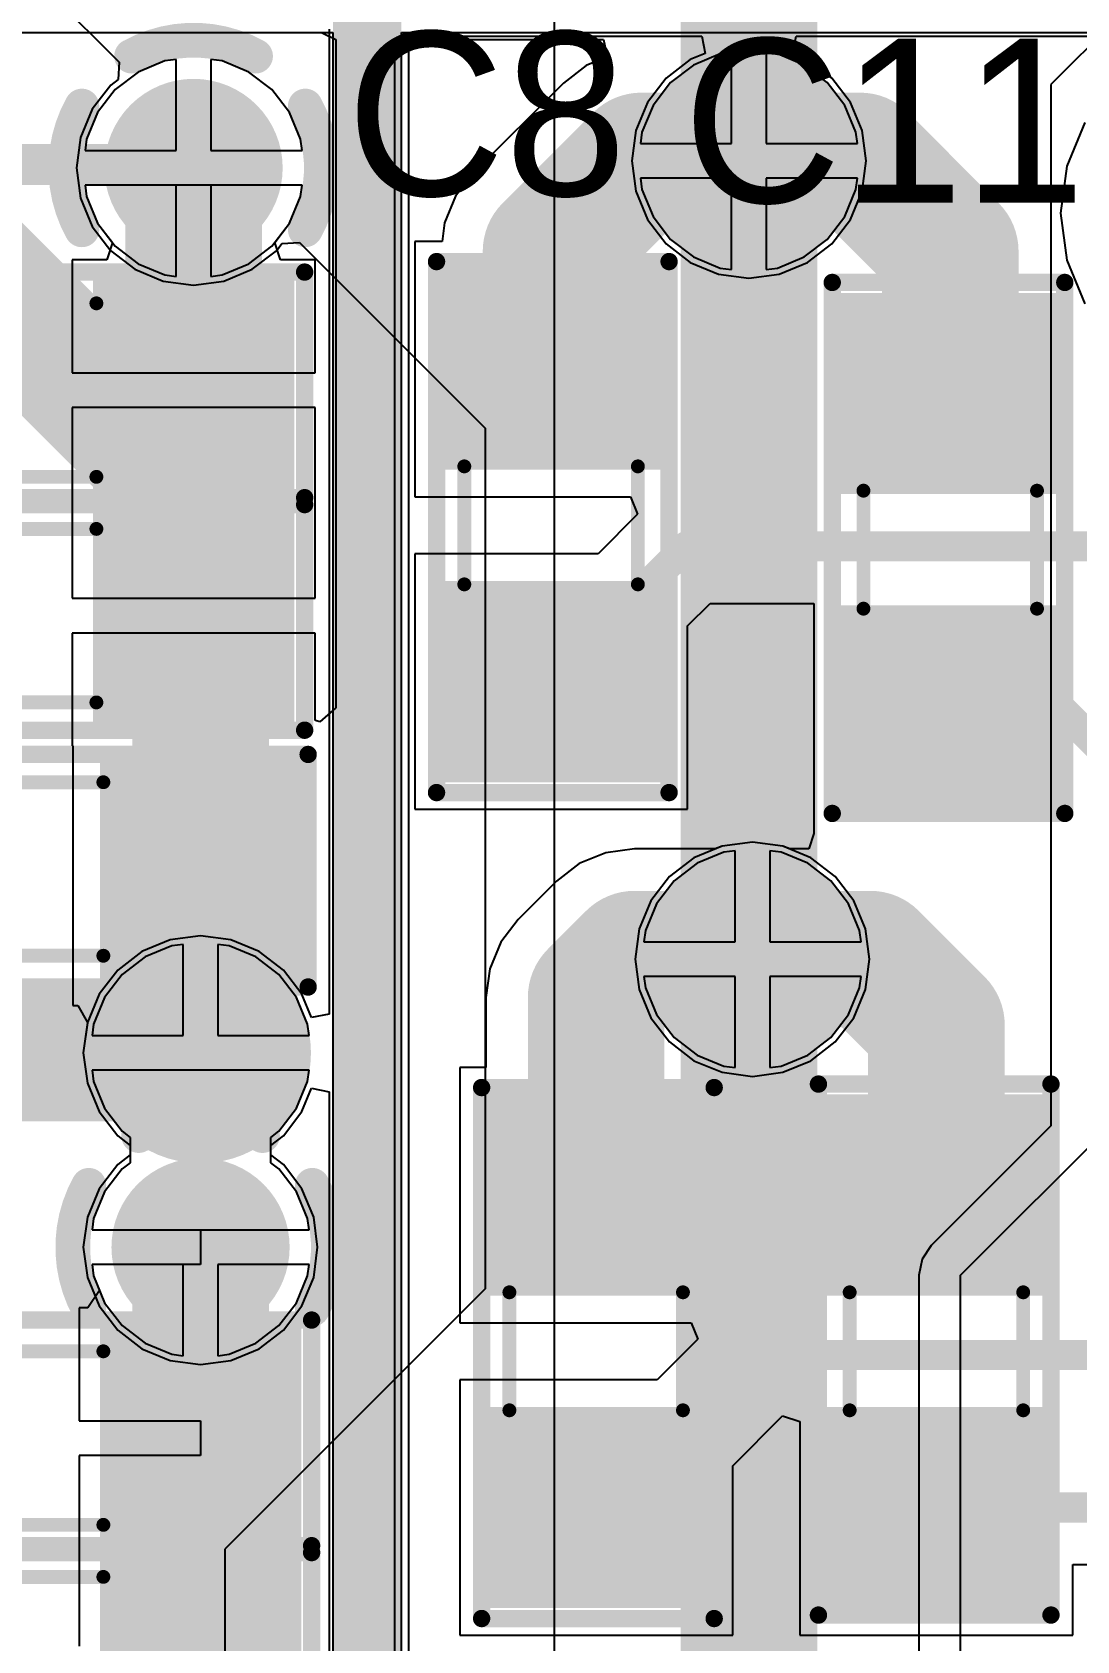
# Model space of a CAD drawing. Header units: millimetres. Extents: x -51 to 108, y 36 to 112.
# Drawn here: x 64.73 to 72.38, y 61.36 to 73.13 of the extents above; entities that cross this region are included whole.
import ezdxf

# ---------------------------------------------------------------- set-up
doc = ezdxf.new("R2010")
doc.units = ezdxf.units.MM
for name, color, linetype in [('BottomLayer', 5, 'Continuous'), ('BottomSolder', 6, 'Continuous'), ('InternalPlane1', 76, 'Continuous'), ('MidLayer1', 16, 'Continuous'), ('TopLayer', 1, 'Continuous'), ('TopOverlay', 2, 'Continuous'), ('TopSolder', 216, 'Continuous'), ('ViaHoleLayer', 16, 'Continuous')]:
    doc.layers.add(name, color=color, linetype=linetype)

# ---------------------------------------------------------------- blocks, each defined once
blk = doc.blocks.new('SM_0805_8')
at = {"layer": 'TopLayer'}
for points in [[(-1.778, -0.6985), (-0.508, -0.6985), (-1.778, 0.6985), (-0.508, 0.6985)], [(0.508, -0.6985), (1.778, -0.6985), (0.508, 0.6985), (1.778, 0.6985)]]:
    blk.add_solid(points, dxfattribs=at)
at = {"layer": 'TopOverlay'}
for points, const_width in [([(-1.9558, 0.8382), (1.9304, 0.8382)], 0.127), ([(-1.9558, 0.8382), (-1.9558, -0.8636)], 0.127), ([(1.9304, 0.8382), (1.9304, -0.8636)], 0.127), ([(-0.4318, 0.635), (0.4318, 0.635)], 0.1016), ([(-0.4318, -0.635), (0.4318, -0.635)], 0.1016), ([(-1.9558, -0.8636), (1.9304, -0.8636)], 0.127)]:
    blk.add_lwpolyline(points, dxfattribs=dict(at, const_width=const_width))
for points, const_width in [([(-1.98755, 0.8382, 1), (-1.92405, 0.8382, 1)], 0.0635), ([(-1.98755, 0.8382, 1), (-1.92405, 0.8382, 1)], 0.0635), ([(1.89865, 0.8382, 1), (1.96215, 0.8382, 1)], 0.0635), ([(1.89865, 0.8382, 1), (1.96215, 0.8382, 1)], 0.0635), ([(-0.4572, 0.635, 1), (-0.4064, 0.635, 1)], 0.0508), ([(0.4064, 0.635, 1), (0.4572, 0.635, 1)], 0.0508), ([(-0.4572, -0.635, 1), (-0.4064, -0.635, 1)], 0.0508), ([(0.4064, -0.635, 1), (0.4572, -0.635, 1)], 0.0508), ([(-1.98755, -0.8636, 1), (-1.92405, -0.8636, 1)], 0.0635), ([(-1.98755, -0.8636, 1), (-1.92405, -0.8636, 1)], 0.0635), ([(1.89865, -0.8636, 1), (1.96215, -0.8636, 1)], 0.0635), ([(1.89865, -0.8636, 1), (1.96215, -0.8636, 1)], 0.0635)]:
    blk.add_lwpolyline(points, format="xyb", close=True, dxfattribs=dict(at, const_width=const_width))
at = {"layer": 'TopSolder'}
for points in [[(-1.8796, -0.8001), (-0.4064, -0.8001), (-1.8796, 0.8001), (-0.4064, 0.8001)], [(0.4064, -0.8001), (1.8796, -0.8001), (0.4064, 0.8001), (1.8796, 0.8001)]]:
    blk.add_solid(points, dxfattribs=at)
blk = doc.blocks.new('SM_0805_9')
at = {"layer": 'TopLayer'}
for points in [[(-1.778, -0.6985), (-0.508, -0.6985), (-1.778, 0.6985), (-0.508, 0.6985)], [(0.508, -0.6985), (1.778, -0.6985), (0.508, 0.6985), (1.778, 0.6985)]]:
    blk.add_solid(points, dxfattribs=at)
at = {"layer": 'TopOverlay'}
for points, const_width in [([(1.9304, 0.8382), (-1.9558, 0.8382)], 0.127), ([(-1.9558, -0.8636), (-1.9558, 0.8382)], 0.127), ([(1.9304, -0.8636), (1.9304, 0.8382)], 0.127), ([(0.4318, 0.635), (-0.4318, 0.635)], 0.1016), ([(0.4318, -0.635), (-0.4318, -0.635)], 0.1016), ([(1.9304, -0.8636), (-1.9558, -0.8636)], 0.127)]:
    blk.add_lwpolyline(points, dxfattribs=dict(at, const_width=const_width))
for points, const_width in [([(-1.98755, 0.8382, 1), (-1.92405, 0.8382, 1)], 0.0635), ([(-1.98755, 0.8382, 1), (-1.92405, 0.8382, 1)], 0.0635), ([(1.89865, 0.8382, 1), (1.96215, 0.8382, 1)], 0.0635), ([(1.89865, 0.8382, 1), (1.96215, 0.8382, 1)], 0.0635), ([(-0.4572, 0.635, 1), (-0.4064, 0.635, 1)], 0.0508), ([(0.4064, 0.635, 1), (0.4572, 0.635, 1)], 0.0508), ([(-0.4572, -0.635, 1), (-0.4064, -0.635, 1)], 0.0508), ([(0.4064, -0.635, 1), (0.4572, -0.635, 1)], 0.0508), ([(-1.98755, -0.8636, 1), (-1.92405, -0.8636, 1)], 0.0635), ([(-1.98755, -0.8636, 1), (-1.92405, -0.8636, 1)], 0.0635), ([(1.89865, -0.8636, 1), (1.96215, -0.8636, 1)], 0.0635), ([(1.89865, -0.8636, 1), (1.96215, -0.8636, 1)], 0.0635)]:
    blk.add_lwpolyline(points, format="xyb", close=True, dxfattribs=dict(at, const_width=const_width))
at = {"layer": 'TopSolder'}
for points in [[(-1.8796, -0.8001), (-0.4064, -0.8001), (-1.8796, 0.8001), (-0.4064, 0.8001)], [(0.4064, -0.8001), (1.8796, -0.8001), (0.4064, 0.8001), (1.8796, 0.8001)]]:
    blk.add_solid(points, dxfattribs=at)
blk = doc.blocks.new('SM_0805_10')
at = {"layer": 'TopLayer'}
for points in [[(-1.778, -0.6985), (-0.508, -0.6985), (-1.778, 0.6985), (-0.508, 0.6985)], [(0.508, -0.6985), (1.778, -0.6985), (0.508, 0.6985), (1.778, 0.6985)]]:
    blk.add_solid(points, dxfattribs=at)
at = {"layer": 'TopOverlay'}
for points, const_width in [([(-1.9558, 0.8382), (1.9304, 0.8382)], 0.127), ([(-1.9558, 0.8382), (-1.9558, -0.8636)], 0.127), ([(1.9304, 0.8382), (1.9304, -0.8636)], 0.127), ([(-0.4318, 0.635), (0.4318, 0.635)], 0.1016), ([(-0.4318, -0.635), (0.4318, -0.635)], 0.1016), ([(-1.9558, -0.8636), (1.9304, -0.8636)], 0.127)]:
    blk.add_lwpolyline(points, dxfattribs=dict(at, const_width=const_width))
for points, const_width in [([(-1.98755, 0.8382, 1), (-1.92405, 0.8382, 1)], 0.0635), ([(-1.98755, 0.8382, 1), (-1.92405, 0.8382, 1)], 0.0635), ([(1.89865, 0.8382, 1), (1.96215, 0.8382, 1)], 0.0635), ([(1.89865, 0.8382, 1), (1.96215, 0.8382, 1)], 0.0635), ([(-0.4572, 0.635, 1), (-0.4064, 0.635, 1)], 0.0508), ([(0.4064, 0.635, 1), (0.4572, 0.635, 1)], 0.0508), ([(-0.4572, -0.635, 1), (-0.4064, -0.635, 1)], 0.0508), ([(0.4064, -0.635, 1), (0.4572, -0.635, 1)], 0.0508), ([(-1.98755, -0.8636, 1), (-1.92405, -0.8636, 1)], 0.0635), ([(-1.98755, -0.8636, 1), (-1.92405, -0.8636, 1)], 0.0635), ([(1.89865, -0.8636, 1), (1.96215, -0.8636, 1)], 0.0635), ([(1.89865, -0.8636, 1), (1.96215, -0.8636, 1)], 0.0635)]:
    blk.add_lwpolyline(points, format="xyb", close=True, dxfattribs=dict(at, const_width=const_width))
at = {"layer": 'TopSolder'}
for points in [[(-1.8796, -0.8001), (-0.4064, -0.8001), (-1.8796, 0.8001), (-0.4064, 0.8001)], [(0.4064, -0.8001), (1.8796, -0.8001), (0.4064, 0.8001), (1.8796, 0.8001)]]:
    blk.add_solid(points, dxfattribs=at)
blk = doc.blocks.new('SM_0805_11')
at = {"layer": 'TopLayer'}
for points in [[(-1.778, -0.6985), (-0.508, -0.6985), (-1.778, 0.6985), (-0.508, 0.6985)], [(0.508, -0.6985), (1.778, -0.6985), (0.508, 0.6985), (1.778, 0.6985)]]:
    blk.add_solid(points, dxfattribs=at)
at = {"layer": 'TopOverlay'}
for points, const_width in [([(1.9304, 0.8382), (-1.9558, 0.8382)], 0.127), ([(-1.9558, -0.8636), (-1.9558, 0.8382)], 0.127), ([(1.9304, -0.8636), (1.9304, 0.8382)], 0.127), ([(0.4318, 0.635), (-0.4318, 0.635)], 0.1016), ([(0.4318, -0.635), (-0.4318, -0.635)], 0.1016), ([(1.9304, -0.8636), (-1.9558, -0.8636)], 0.127)]:
    blk.add_lwpolyline(points, dxfattribs=dict(at, const_width=const_width))
for points, const_width in [([(-1.98755, 0.8382, 1), (-1.92405, 0.8382, 1)], 0.0635), ([(-1.98755, 0.8382, 1), (-1.92405, 0.8382, 1)], 0.0635), ([(1.89865, 0.8382, 1), (1.96215, 0.8382, 1)], 0.0635), ([(1.89865, 0.8382, 1), (1.96215, 0.8382, 1)], 0.0635), ([(-0.4572, 0.635, 1), (-0.4064, 0.635, 1)], 0.0508), ([(0.4064, 0.635, 1), (0.4572, 0.635, 1)], 0.0508), ([(-0.4572, -0.635, 1), (-0.4064, -0.635, 1)], 0.0508), ([(0.4064, -0.635, 1), (0.4572, -0.635, 1)], 0.0508), ([(-1.98755, -0.8636, 1), (-1.92405, -0.8636, 1)], 0.0635), ([(-1.98755, -0.8636, 1), (-1.92405, -0.8636, 1)], 0.0635), ([(1.89865, -0.8636, 1), (1.96215, -0.8636, 1)], 0.0635), ([(1.89865, -0.8636, 1), (1.96215, -0.8636, 1)], 0.0635)]:
    blk.add_lwpolyline(points, format="xyb", close=True, dxfattribs=dict(at, const_width=const_width))
at = {"layer": 'TopSolder'}
for points in [[(-1.8796, -0.8001), (-0.4064, -0.8001), (-1.8796, 0.8001), (-0.4064, 0.8001)], [(0.4064, -0.8001), (1.8796, -0.8001), (0.4064, 0.8001), (1.8796, 0.8001)]]:
    blk.add_solid(points, dxfattribs=at)
blk = doc.blocks.new('SM_0805_27')
at = {"layer": 'TopLayer'}
for points in [[(-1.778, -0.6985), (-0.508, -0.6985), (-1.778, 0.6985), (-0.508, 0.6985)], [(0.508, -0.6985), (1.778, -0.6985), (0.508, 0.6985), (1.778, 0.6985)]]:
    blk.add_solid(points, dxfattribs=at)
at = {"layer": 'TopOverlay'}
for points, const_width in [([(1.9304, 0.8382), (-1.9558, 0.8382)], 0.127), ([(-1.9558, 0.8382), (-1.9558, -0.8636)], 0.127), ([(1.9304, 0.8382), (1.9304, -0.8636)], 0.127), ([(0.4318, 0.635), (-0.4318, 0.635)], 0.1016), ([(0.4318, -0.635), (-0.4318, -0.635)], 0.1016), ([(1.9304, -0.8636), (-1.9558, -0.8636)], 0.127)]:
    blk.add_lwpolyline(points, dxfattribs=dict(at, const_width=const_width))
for points, const_width in [([(-1.98755, 0.8382, 1), (-1.92405, 0.8382, 1)], 0.0635), ([(-1.98755, 0.8382, 1), (-1.92405, 0.8382, 1)], 0.0635), ([(1.89865, 0.8382, 1), (1.96215, 0.8382, 1)], 0.0635), ([(1.89865, 0.8382, 1), (1.96215, 0.8382, 1)], 0.0635), ([(-0.4572, 0.635, 1), (-0.4064, 0.635, 1)], 0.0508), ([(0.4064, 0.635, 1), (0.4572, 0.635, 1)], 0.0508), ([(-0.4572, -0.635, 1), (-0.4064, -0.635, 1)], 0.0508), ([(0.4064, -0.635, 1), (0.4572, -0.635, 1)], 0.0508), ([(-1.98755, -0.8636, 1), (-1.92405, -0.8636, 1)], 0.0635), ([(-1.98755, -0.8636, 1), (-1.92405, -0.8636, 1)], 0.0635), ([(1.89865, -0.8636, 1), (1.96215, -0.8636, 1)], 0.0635), ([(1.89865, -0.8636, 1), (1.96215, -0.8636, 1)], 0.0635)]:
    blk.add_lwpolyline(points, format="xyb", close=True, dxfattribs=dict(at, const_width=const_width))
at = {"layer": 'TopSolder'}
for points in [[(-1.8796, -0.8001), (-0.4064, -0.8001), (-1.8796, 0.8001), (-0.4064, 0.8001)], [(0.4064, -0.8001), (1.8796, -0.8001), (0.4064, 0.8001), (1.8796, 0.8001)]]:
    blk.add_solid(points, dxfattribs=at)
blk = doc.blocks.new('SM_0805_28')
at = {"layer": 'TopLayer'}
for points in [[(-1.778, -0.6985), (-0.508, -0.6985), (-1.778, 0.6985), (-0.508, 0.6985)], [(0.508, -0.6985), (1.778, -0.6985), (0.508, 0.6985), (1.778, 0.6985)]]:
    blk.add_solid(points, dxfattribs=at)
at = {"layer": 'TopOverlay'}
for points, const_width in [([(1.9304, 0.8382), (-1.9558, 0.8382)], 0.127), ([(-1.9558, 0.8382), (-1.9558, -0.8636)], 0.127), ([(1.9304, 0.8382), (1.9304, -0.8636)], 0.127), ([(0.4318, 0.635), (-0.4318, 0.635)], 0.1016), ([(0.4318, -0.635), (-0.4318, -0.635)], 0.1016), ([(1.9304, -0.8636), (-1.9558, -0.8636)], 0.127)]:
    blk.add_lwpolyline(points, dxfattribs=dict(at, const_width=const_width))
for points, const_width in [([(-1.98755, 0.8382, 1), (-1.92405, 0.8382, 1)], 0.0635), ([(-1.98755, 0.8382, 1), (-1.92405, 0.8382, 1)], 0.0635), ([(1.89865, 0.8382, 1), (1.96215, 0.8382, 1)], 0.0635), ([(1.89865, 0.8382, 1), (1.96215, 0.8382, 1)], 0.0635), ([(-0.4572, 0.635, 1), (-0.4064, 0.635, 1)], 0.0508), ([(0.4064, 0.635, 1), (0.4572, 0.635, 1)], 0.0508), ([(-0.4572, -0.635, 1), (-0.4064, -0.635, 1)], 0.0508), ([(0.4064, -0.635, 1), (0.4572, -0.635, 1)], 0.0508), ([(-1.98755, -0.8636, 1), (-1.92405, -0.8636, 1)], 0.0635), ([(-1.98755, -0.8636, 1), (-1.92405, -0.8636, 1)], 0.0635), ([(1.89865, -0.8636, 1), (1.96215, -0.8636, 1)], 0.0635), ([(1.89865, -0.8636, 1), (1.96215, -0.8636, 1)], 0.0635)]:
    blk.add_lwpolyline(points, format="xyb", close=True, dxfattribs=dict(at, const_width=const_width))
at = {"layer": 'TopSolder'}
for points in [[(-1.8796, -0.8001), (-0.4064, -0.8001), (-1.8796, 0.8001), (-0.4064, 0.8001)], [(0.4064, -0.8001), (1.8796, -0.8001), (0.4064, 0.8001), (1.8796, 0.8001)]]:
    blk.add_solid(points, dxfattribs=at)
blk = doc.blocks.new('SM_0805_31')
at = {"layer": 'TopLayer'}
for points in [[(-1.778, -0.6985), (-0.508, -0.6985), (-1.778, 0.6985), (-0.508, 0.6985)], [(0.508, -0.6985), (1.778, -0.6985), (0.508, 0.6985), (1.778, 0.6985)]]:
    blk.add_solid(points, dxfattribs=at)
at = {"layer": 'TopOverlay'}
for points, const_width in [([(1.9304, 0.8382), (-1.9558, 0.8382)], 0.127), ([(-1.9558, 0.8382), (-1.9558, -0.8636)], 0.127), ([(1.9304, 0.8382), (1.9304, -0.8636)], 0.127), ([(0.4318, 0.635), (-0.4318, 0.635)], 0.1016), ([(0.4318, -0.635), (-0.4318, -0.635)], 0.1016), ([(1.9304, -0.8636), (-1.9558, -0.8636)], 0.127)]:
    blk.add_lwpolyline(points, dxfattribs=dict(at, const_width=const_width))
for points, const_width in [([(-1.98755, 0.8382, 1), (-1.92405, 0.8382, 1)], 0.0635), ([(-1.98755, 0.8382, 1), (-1.92405, 0.8382, 1)], 0.0635), ([(1.89865, 0.8382, 1), (1.96215, 0.8382, 1)], 0.0635), ([(1.89865, 0.8382, 1), (1.96215, 0.8382, 1)], 0.0635), ([(-0.4572, 0.635, 1), (-0.4064, 0.635, 1)], 0.0508), ([(0.4064, 0.635, 1), (0.4572, 0.635, 1)], 0.0508), ([(-0.4572, -0.635, 1), (-0.4064, -0.635, 1)], 0.0508), ([(0.4064, -0.635, 1), (0.4572, -0.635, 1)], 0.0508), ([(-1.98755, -0.8636, 1), (-1.92405, -0.8636, 1)], 0.0635), ([(-1.98755, -0.8636, 1), (-1.92405, -0.8636, 1)], 0.0635), ([(1.89865, -0.8636, 1), (1.96215, -0.8636, 1)], 0.0635), ([(1.89865, -0.8636, 1), (1.96215, -0.8636, 1)], 0.0635)]:
    blk.add_lwpolyline(points, format="xyb", close=True, dxfattribs=dict(at, const_width=const_width))
at = {"layer": 'TopSolder'}
for points in [[(-1.8796, -0.8001), (-0.4064, -0.8001), (-1.8796, 0.8001), (-0.4064, 0.8001)], [(0.4064, -0.8001), (1.8796, -0.8001), (0.4064, 0.8001), (1.8796, 0.8001)]]:
    blk.add_solid(points, dxfattribs=at)
blk = doc.blocks.new('SM_0805_82')
at = {"layer": 'TopLayer'}
for points in [[(-1.778, -0.6985), (-0.508, -0.6985), (-1.778, 0.6985), (-0.508, 0.6985)], [(0.508, -0.6985), (1.778, -0.6985), (0.508, 0.6985), (1.778, 0.6985)]]:
    blk.add_solid(points, dxfattribs=at)
at = {"layer": 'TopOverlay'}
for points, const_width in [([(-1.9558, 0.8382), (1.9304, 0.8382)], 0.127), ([(-1.9558, -0.8636), (-1.9558, 0.8382)], 0.127), ([(1.9304, -0.8636), (1.9304, 0.8382)], 0.127), ([(-0.4318, 0.635), (0.4318, 0.635)], 0.1016), ([(-0.4318, -0.635), (0.4318, -0.635)], 0.1016), ([(-1.9558, -0.8636), (1.9304, -0.8636)], 0.127)]:
    blk.add_lwpolyline(points, dxfattribs=dict(at, const_width=const_width))
for points, const_width in [([(-1.98755, 0.8382, 1), (-1.92405, 0.8382, 1)], 0.0635), ([(-1.98755, 0.8382, 1), (-1.92405, 0.8382, 1)], 0.0635), ([(1.89865, 0.8382, 1), (1.96215, 0.8382, 1)], 0.0635), ([(1.89865, 0.8382, 1), (1.96215, 0.8382, 1)], 0.0635), ([(-0.4572, 0.635, 1), (-0.4064, 0.635, 1)], 0.0508), ([(0.4064, 0.635, 1), (0.4572, 0.635, 1)], 0.0508), ([(-0.4572, -0.635, 1), (-0.4064, -0.635, 1)], 0.0508), ([(0.4064, -0.635, 1), (0.4572, -0.635, 1)], 0.0508), ([(-1.98755, -0.8636, 1), (-1.92405, -0.8636, 1)], 0.0635), ([(-1.98755, -0.8636, 1), (-1.92405, -0.8636, 1)], 0.0635), ([(1.89865, -0.8636, 1), (1.96215, -0.8636, 1)], 0.0635), ([(1.89865, -0.8636, 1), (1.96215, -0.8636, 1)], 0.0635)]:
    blk.add_lwpolyline(points, format="xyb", close=True, dxfattribs=dict(at, const_width=const_width))
at = {"layer": 'TopSolder'}
for points in [[(-1.8796, -0.8001), (-0.4064, -0.8001), (-1.8796, 0.8001), (-0.4064, 0.8001)], [(0.4064, -0.8001), (1.8796, -0.8001), (0.4064, 0.8001), (1.8796, 0.8001)]]:
    blk.add_solid(points, dxfattribs=at)
blk = doc.blocks.new('SM_0805_84')
at = {"layer": 'TopLayer'}
for points in [[(-1.778, -0.6985), (-0.508, -0.6985), (-1.778, 0.6985), (-0.508, 0.6985)], [(0.508, -0.6985), (1.778, -0.6985), (0.508, 0.6985), (1.778, 0.6985)]]:
    blk.add_solid(points, dxfattribs=at)
at = {"layer": 'TopOverlay'}
for points, const_width in [([(1.9304, 0.8382), (-1.9558, 0.8382)], 0.127), ([(-1.9558, 0.8382), (-1.9558, -0.8636)], 0.127), ([(1.9304, 0.8382), (1.9304, -0.8636)], 0.127), ([(0.4318, 0.635), (-0.4318, 0.635)], 0.1016), ([(0.4318, -0.635), (-0.4318, -0.635)], 0.1016), ([(1.9304, -0.8636), (-1.9558, -0.8636)], 0.127)]:
    blk.add_lwpolyline(points, dxfattribs=dict(at, const_width=const_width))
for points, const_width in [([(-1.98755, 0.8382, 1), (-1.92405, 0.8382, 1)], 0.0635), ([(-1.98755, 0.8382, 1), (-1.92405, 0.8382, 1)], 0.0635), ([(1.89865, 0.8382, 1), (1.96215, 0.8382, 1)], 0.0635), ([(1.89865, 0.8382, 1), (1.96215, 0.8382, 1)], 0.0635), ([(-0.4572, 0.635, 1), (-0.4064, 0.635, 1)], 0.0508), ([(0.4064, 0.635, 1), (0.4572, 0.635, 1)], 0.0508), ([(-0.4572, -0.635, 1), (-0.4064, -0.635, 1)], 0.0508), ([(0.4064, -0.635, 1), (0.4572, -0.635, 1)], 0.0508), ([(-1.98755, -0.8636, 1), (-1.92405, -0.8636, 1)], 0.0635), ([(-1.98755, -0.8636, 1), (-1.92405, -0.8636, 1)], 0.0635), ([(1.89865, -0.8636, 1), (1.96215, -0.8636, 1)], 0.0635), ([(1.89865, -0.8636, 1), (1.96215, -0.8636, 1)], 0.0635)]:
    blk.add_lwpolyline(points, format="xyb", close=True, dxfattribs=dict(at, const_width=const_width))
at = {"layer": 'TopSolder'}
for points in [[(-1.8796, -0.8001), (-0.4064, -0.8001), (-1.8796, 0.8001), (-0.4064, 0.8001)], [(0.4064, -0.8001), (1.8796, -0.8001), (0.4064, 0.8001), (1.8796, 0.8001)]]:
    blk.add_solid(points, dxfattribs=at)

msp = doc.modelspace()

# ---------------------------------------------------------------- linework, layer by layer
at = {"layer": 'BottomLayer'}
for p, q in [((66.904, 73.152), (66.904, 65.943)), ((67.488, 38.1), (67.488, 73.101)), ((67.488, 73.101), (69.632, 73.101)), ((69.632, 73.101), (69.657, 72.974)), ((70.297, 72.974), (70.322, 73.101)), ((70.322, 73.101), (72.94, 73.101)), ((65.703, 72.919), (65.508, 72.838)), ((65.786, 72.93), (65.703, 72.919)), ((65.786, 72.263), (65.786, 72.93)), ((66.123, 72.919), (66.04, 72.93)), ((66.04, 72.93), (66.04, 72.263)), ((66.318, 72.838), (66.123, 72.919)), ((69.548, 72.929), (69.371, 72.793)), ((69.657, 72.974), (69.548, 72.929)), ((70.406, 72.929), (70.297, 72.974)), ((70.583, 72.793), (70.406, 72.929)), ((65.508, 72.838), (65.34, 72.709)), ((66.486, 72.709), (66.318, 72.838)), ((69.371, 72.793), (69.235, 72.615)), ((70.719, 72.615), (70.583, 72.793)), ((65.34, 72.709), (65.211, 72.541)), ((66.615, 72.541), (66.486, 72.709)), ((65.211, 72.541), (65.13, 72.346)), ((66.696, 72.346), (66.615, 72.541)), ((69.235, 72.615), (69.149, 72.409)), ((70.805, 72.409), (70.719, 72.615)), ((69.149, 72.409), (69.12, 72.187)), ((70.834, 72.187), (70.805, 72.409)), ((72.434, 72.469), (72.302, 72.149)), ((65.13, 72.346), (65.119, 72.263)), ((66.707, 72.263), (66.696, 72.346)), ((65.119, 72.263), (65.786, 72.263)), ((66.04, 72.263), (66.707, 72.263)), ((69.12, 72.187), (69.149, 71.965)), ((70.805, 71.965), (70.834, 72.187)), ((72.302, 72.149), (72.256, 71.806)), ((65.786, 72.009), (65.119, 72.009)), ((65.119, 72.009), (65.13, 71.926)), ((65.786, 71.342), (65.786, 72.009)), ((66.707, 72.009), (66.04, 72.009)), ((66.04, 72.009), (66.04, 71.342)), ((66.696, 71.926), (66.707, 72.009)), ((69.149, 71.965), (69.235, 71.758)), ((70.719, 71.758), (70.805, 71.965)), ((65.13, 71.926), (65.211, 71.731)), ((66.615, 71.731), (66.696, 71.926)), ((65.211, 71.731), (65.34, 71.563)), ((66.486, 71.563), (66.615, 71.731)), ((69.235, 71.758), (69.371, 71.581)), ((70.583, 71.581), (70.719, 71.758)), ((72.256, 71.806), (72.302, 71.462)), ((65.34, 71.563), (65.508, 71.434)), ((66.318, 71.434), (66.486, 71.563)), ((69.371, 71.581), (69.548, 71.444)), ((70.406, 71.444), (70.583, 71.581)), ((65.508, 71.434), (65.703, 71.353)), ((65.703, 71.353), (65.786, 71.342)), ((66.04, 71.342), (66.123, 71.353)), ((66.123, 71.353), (66.318, 71.434)), ((69.548, 71.444), (69.755, 71.359)), ((69.755, 71.359), (69.977, 71.329)), ((69.977, 71.329), (70.199, 71.359)), ((70.199, 71.359), (70.406, 71.444)), ((72.302, 71.462), (72.434, 71.142)), ((69.781, 67.173), (69.574, 67.087)), ((70.002, 67.202), (69.781, 67.173)), ((70.224, 67.173), (70.002, 67.202)), ((70.431, 67.087), (70.224, 67.173)), ((69.574, 67.087), (69.396, 66.951)), ((70.609, 66.951), (70.431, 67.087)), ((69.396, 66.951), (69.26, 66.773)), ((70.745, 66.773), (70.609, 66.951)), ((69.26, 66.773), (69.174, 66.567)), ((70.831, 66.567), (70.745, 66.773)), ((69.174, 66.567), (69.145, 66.345)), ((70.86, 66.345), (70.831, 66.567)), ((65.742, 66.487), (65.535, 66.401)), ((65.964, 66.516), (65.742, 66.487)), ((66.186, 66.487), (65.964, 66.516)), ((66.392, 66.401), (66.186, 66.487)), ((65.535, 66.401), (65.358, 66.265)), ((66.57, 66.265), (66.392, 66.401)), ((69.145, 66.345), (69.174, 66.123)), ((70.831, 66.123), (70.86, 66.345)), ((65.358, 66.265), (65.221, 66.088)), ((66.706, 66.088), (66.57, 66.265)), ((65.221, 66.088), (65.136, 65.881)), ((66.777, 65.918), (66.706, 66.088)), ((69.174, 66.123), (69.26, 65.916)), ((70.745, 65.916), (70.831, 66.123)), ((66.904, 65.943), (66.777, 65.918)), ((65.136, 65.881), (65.106, 65.659)), ((69.26, 65.916), (69.396, 65.739)), ((70.609, 65.739), (70.745, 65.916)), ((69.396, 65.739), (69.574, 65.602)), ((70.431, 65.602), (70.609, 65.739)), ((65.106, 65.659), (65.136, 65.437)), ((69.574, 65.602), (69.781, 65.517)), ((70.224, 65.517), (70.431, 65.602)), ((69.781, 65.517), (70.002, 65.487)), ((70.002, 65.487), (70.224, 65.517)), ((65.136, 65.437), (65.221, 65.23)), ((66.706, 65.23), (66.777, 65.4)), ((66.777, 65.4), (66.904, 65.375)), ((66.904, 65.375), (66.904, 59.799)), ((65.221, 65.23), (65.358, 65.053)), ((66.57, 65.053), (66.706, 65.23)), ((65.358, 65.053), (65.449, 64.982)), ((66.478, 64.982), (66.57, 65.053)), ((65.449, 64.982), (65.449, 64.855)), ((66.478, 64.855), (66.478, 64.982)), ((65.39, 64.81), (65.262, 64.642)), ((65.449, 64.855), (65.39, 64.81)), ((66.537, 64.81), (66.478, 64.855)), ((66.666, 64.642), (66.537, 64.81)), ((65.262, 64.642), (65.18, 64.446)), ((66.747, 64.446), (66.666, 64.642)), ((65.18, 64.446), (65.17, 64.364)), ((66.758, 64.364), (66.747, 64.446)), ((65.17, 64.364), (66.758, 64.364)), ((65.837, 64.11), (65.17, 64.11)), ((65.17, 64.11), (65.18, 64.027)), ((65.837, 63.442), (65.837, 64.11)), ((66.758, 64.11), (66.091, 64.11)), ((66.091, 64.11), (66.091, 63.442)), ((66.747, 64.027), (66.758, 64.11)), ((65.18, 64.027), (65.262, 63.831)), ((66.666, 63.831), (66.747, 64.027)), ((65.262, 63.831), (65.39, 63.663)), ((66.537, 63.663), (66.666, 63.831)), ((65.39, 63.663), (65.558, 63.534)), ((66.369, 63.534), (66.537, 63.663)), ((65.558, 63.534), (65.754, 63.453)), ((66.174, 63.453), (66.369, 63.534)), ((65.754, 63.453), (65.837, 63.442)), ((66.091, 63.442), (66.174, 63.453))]:
    msp.add_line(p, q, dxfattribs=at)
at = {"layer": 'BottomLayer', "const_width": 0.55}
for points in [[(65.638, 72.136, 1), (66.188, 72.136, 1)], [(69.702, 72.187, 1), (70.252, 72.187, 1)], [(69.727, 66.345, 1), (70.277, 66.345, 1)], [(65.689, 65.659, 1), (66.239, 65.659, 1)], [(65.689, 64.237, 1), (66.239, 64.237, 1)]]:
    msp.add_lwpolyline(points, format="xyb", close=True, dxfattribs=at)
at = {"layer": 'BottomSolder', "const_width": 0.652}
for points in [[(65.587, 72.136, 1), (66.239, 72.136, 1)], [(69.651, 72.187, 1), (70.303, 72.187, 1)], [(69.677, 66.345, 1), (70.328, 66.345, 1)], [(65.638, 65.659, 1), (66.29, 65.659, 1)], [(65.638, 64.237, 1), (66.29, 64.237, 1)]]:
    msp.add_lwpolyline(points, format="xyb", close=True, dxfattribs=at)
at = {"layer": 'InternalPlane1'}
for p, q in [((53.262, 73.128), (66.931, 73.128)), ((66.931, 73.128), (66.931, 70.256)), ((67.435, 70.256), (67.435, 73.128)), ((67.435, 73.128), (83.568, 73.128)), ((66.931, 70.256), (66.931, 54.585)), ((67.435, 54.585), (67.435, 70.256))]:
    msp.add_line(p, q, dxfattribs=at)
at = {"layer": 'InternalPlane1', "const_width": 0.5}
for points in [[(67.183, 70.256), (67.183, 73.381)], [(67.183, 54.585), (67.183, 70.256)]]:
    msp.add_lwpolyline(points, dxfattribs=at)
at = {"layer": 'InternalPlane1', "const_width": 0.254}
for points in [[(65.46, 72.954, -0.258618), (66.366, 72.954)], [(65.095, 71.683, -0.258618), (65.095, 72.589)], [(66.731, 72.589, -0.258618), (66.731, 71.683)], [(66.366, 71.318, -0.258618), (65.46, 71.318)], [(65.511, 65.054, -0.258618), (66.417, 65.054)], [(65.146, 63.783, -0.258618), (65.146, 64.69)], [(66.782, 64.69, -0.258618), (66.782, 63.783)], [(66.417, 63.419, -0.258618), (65.511, 63.419)]]:
    msp.add_lwpolyline(points, format="xyb", dxfattribs=at)
at = {"layer": 'InternalPlane1'}
for points, const_width in [([(65.396, 72.954, 1), (65.523, 72.954, 1)], 0.127), ([(66.303, 72.954, 1), (66.43, 72.954, 1)], 0.127), ([(69.573, 72.187, 1), (70.381, 72.187, 1)], 0.808), ([(65.032, 72.589, 1), (65.159, 72.589, 1)], 0.127), ([(66.667, 72.589, 1), (66.794, 72.589, 1)], 0.127), ([(65.032, 71.683, 1), (65.159, 71.683, 1)], 0.127), ([(66.667, 71.683, 1), (66.794, 71.683, 1)], 0.127), ([(65.396, 71.318, 1), (65.523, 71.318, 1)], 0.127), ([(66.303, 71.318, 1), (66.43, 71.318, 1)], 0.127), ([(67.058, 70.256, 1), (67.308, 70.256, 1)], 0.25), ([(67.058, 70.256, 1), (67.308, 70.256, 1)], 0.25), ([(69.598, 66.345, 1), (70.406, 66.345, 1)], 0.808), ([(65.56, 65.659, 1), (66.368, 65.659, 1)], 0.808), ([(65.447, 65.054, 1), (65.574, 65.054, 1)], 0.127), ([(66.354, 65.054, 1), (66.481, 65.054, 1)], 0.127), ([(65.083, 64.69, 1), (65.21, 64.69, 1)], 0.127), ([(66.718, 64.69, 1), (66.845, 64.69, 1)], 0.127), ([(65.083, 63.783, 1), (65.21, 63.783, 1)], 0.127), ([(66.718, 63.783, 1), (66.845, 63.783, 1)], 0.127), ([(65.447, 63.419, 1), (65.574, 63.419, 1)], 0.127), ([(66.354, 63.419, 1), (66.481, 63.419, 1)], 0.127)]:
    msp.add_lwpolyline(points, format="xyb", close=True, dxfattribs=dict(at, const_width=const_width))
at = {"layer": 'MidLayer1'}
for p, q in [((68.555, 60.63), (68.555, 79.375)), ((62.442, 75.835), (65.368, 72.91)), ((73.304, 73.863), (72.187, 72.746)), ((65.368, 72.91), (65.36, 72.783)), ((69.572, 72.889), (69.404, 72.76)), ((69.767, 72.97), (69.572, 72.889)), ((69.85, 72.981), (69.767, 72.97)), ((69.85, 72.314), (69.85, 72.981)), ((70.187, 72.97), (70.104, 72.981)), ((70.104, 72.981), (70.104, 72.314)), ((70.382, 72.889), (70.187, 72.97)), ((70.55, 72.76), (70.382, 72.889)), ((65.36, 72.783), (65.307, 72.742)), ((69.404, 72.76), (69.275, 72.592)), ((70.679, 72.592), (70.55, 72.76)), ((65.307, 72.742), (65.171, 72.565)), ((72.187, 72.746), (72.187, 72.263)), ((65.171, 72.565), (65.085, 72.358)), ((69.275, 72.592), (69.194, 72.397)), ((70.76, 72.397), (70.679, 72.592)), ((65.085, 72.358), (65.056, 72.136)), ((69.194, 72.397), (69.183, 72.314)), ((69.183, 72.314), (69.85, 72.314)), ((70.104, 72.314), (70.771, 72.314)), ((70.771, 72.314), (70.76, 72.397)), ((72.187, 72.263), (72.187, 65.126)), ((65.056, 72.136), (65.085, 71.914)), ((69.85, 72.06), (69.183, 72.06)), ((69.183, 72.06), (69.194, 71.977)), ((69.85, 71.393), (69.85, 72.06)), ((70.771, 72.06), (70.104, 72.06)), ((70.104, 72.06), (70.104, 71.393)), ((70.76, 71.977), (70.771, 72.06)), ((69.194, 71.977), (69.275, 71.781)), ((70.679, 71.781), (70.76, 71.977)), ((65.085, 71.914), (65.171, 71.707)), ((65.171, 71.707), (65.307, 71.53)), ((69.275, 71.781), (69.404, 71.613)), ((70.55, 71.613), (70.679, 71.781)), ((66.519, 71.53), (66.56, 71.583)), ((66.56, 71.583), (66.687, 71.591)), ((66.687, 71.591), (68.047, 70.231)), ((69.404, 71.613), (69.572, 71.485)), ((70.382, 71.485), (70.55, 71.613)), ((65.307, 71.53), (65.484, 71.394)), ((66.342, 71.394), (66.519, 71.53)), ((69.572, 71.485), (69.767, 71.403)), ((70.187, 71.403), (70.382, 71.485)), ((65.484, 71.394), (65.691, 71.308)), ((66.135, 71.308), (66.342, 71.394)), ((69.767, 71.403), (69.85, 71.393)), ((70.104, 71.393), (70.187, 71.403)), ((65.691, 71.308), (65.913, 71.279)), ((65.913, 71.279), (66.135, 71.308)), ((68.047, 70.231), (68.047, 69.063)), ((68.047, 69.063), (68.047, 63.932)), ((71.526, 64.033), (75.032, 67.539)), ((69.793, 67.128), (69.597, 67.047)), ((69.875, 67.139), (69.793, 67.128)), ((69.875, 66.472), (69.875, 67.139)), ((70.212, 67.128), (70.129, 67.139)), ((70.129, 67.139), (70.129, 66.472)), ((70.408, 67.047), (70.212, 67.128)), ((69.597, 67.047), (69.429, 66.918)), ((70.576, 66.918), (70.408, 67.047)), ((69.429, 66.918), (69.3, 66.75)), ((70.705, 66.75), (70.576, 66.918)), ((69.3, 66.75), (69.219, 66.555)), ((70.786, 66.555), (70.705, 66.75)), ((69.219, 66.555), (69.208, 66.472)), ((70.797, 66.472), (70.786, 66.555)), ((65.754, 66.442), (65.558, 66.361)), ((65.837, 66.453), (65.754, 66.442)), ((65.837, 65.786), (65.837, 66.453)), ((66.174, 66.442), (66.091, 66.453)), ((66.091, 66.453), (66.091, 65.786)), ((66.369, 66.361), (66.174, 66.442)), ((69.208, 66.472), (69.875, 66.472)), ((70.129, 66.472), (70.797, 66.472)), ((65.558, 66.361), (65.39, 66.232)), ((66.537, 66.232), (66.369, 66.361)), ((65.39, 66.232), (65.262, 66.064)), ((66.666, 66.064), (66.537, 66.232)), ((69.875, 66.218), (69.208, 66.218)), ((69.208, 66.218), (69.219, 66.135)), ((69.875, 65.551), (69.875, 66.218)), ((70.797, 66.218), (70.129, 66.218)), ((70.129, 66.218), (70.129, 65.551)), ((70.786, 66.135), (70.797, 66.218)), ((65.262, 66.064), (65.18, 65.869)), ((66.747, 65.869), (66.666, 66.064)), ((69.219, 66.135), (69.3, 65.939)), ((70.705, 65.939), (70.786, 66.135)), ((69.3, 65.939), (69.429, 65.771)), ((70.576, 65.771), (70.705, 65.939)), ((65.18, 65.869), (65.17, 65.786)), ((66.758, 65.786), (66.747, 65.869)), ((65.17, 65.786), (65.837, 65.786)), ((66.091, 65.786), (66.758, 65.786)), ((69.429, 65.771), (69.597, 65.643)), ((70.408, 65.643), (70.576, 65.771)), ((69.597, 65.643), (69.793, 65.561)), ((70.212, 65.561), (70.408, 65.643)), ((66.758, 65.532), (65.17, 65.532)), ((65.17, 65.532), (65.18, 65.449)), ((66.747, 65.449), (66.758, 65.532)), ((69.793, 65.561), (69.875, 65.551)), ((70.129, 65.551), (70.212, 65.561)), ((65.18, 65.449), (65.262, 65.254)), ((66.666, 65.254), (66.747, 65.449)), ((65.262, 65.254), (65.39, 65.086)), ((66.537, 65.086), (66.666, 65.254)), ((72.187, 65.126), (71.31, 64.25)), ((65.39, 65.086), (65.449, 65.04)), ((65.449, 65.04), (65.449, 64.913)), ((66.478, 65.04), (66.537, 65.086)), ((66.478, 64.913), (66.478, 65.04)), ((65.449, 64.913), (65.358, 64.843)), ((66.57, 64.843), (66.478, 64.913)), ((65.358, 64.843), (65.221, 64.665)), ((66.706, 64.665), (66.57, 64.843)), ((65.221, 64.665), (65.136, 64.458)), ((66.792, 64.458), (66.706, 64.665)), ((65.136, 64.458), (65.106, 64.237)), ((66.821, 64.237), (66.792, 64.458)), ((65.106, 64.237), (65.136, 64.015)), ((66.792, 64.015), (66.821, 64.237)), ((71.31, 64.25), (71.244, 64.15)), ((71.244, 64.15), (71.221, 64.033)), ((65.136, 64.015), (65.221, 63.808)), ((66.706, 63.808), (66.792, 64.015)), ((68.047, 63.932), (67.818, 63.703)), ((71.221, 64.033), (71.221, 64.033)), ((71.221, 64.033), (71.221, 59.937)), ((71.526, 58.695), (71.526, 64.033)), ((65.221, 63.808), (65.358, 63.63)), ((67.818, 63.703), (66.142, 62.027)), ((66.57, 63.63), (66.706, 63.808)), ((65.358, 63.63), (65.535, 63.494)), ((66.392, 63.494), (66.57, 63.63)), ((65.535, 63.494), (65.742, 63.408)), ((66.186, 63.408), (66.392, 63.494)), ((65.742, 63.408), (65.964, 63.379)), ((65.964, 63.379), (66.186, 63.408)), ((66.142, 62.027), (66.142, 61.671)), ((66.142, 61.671), (66.142, 60.449))]:
    msp.add_line(p, q, dxfattribs=at)
at = {"layer": 'MidLayer1', "const_width": 1}
for points in [[(69.977, 72.187), (69.977, 76.581)], [(69.977, 60.427), (69.977, 72.187)], [(63.678, 72.009), (65.964, 69.723)], [(65.964, 65.659), (65.964, 69.723)], [(63.779, 65.659), (65.964, 65.659)]]:
    msp.add_lwpolyline(points, dxfattribs=at)
at = {"layer": 'MidLayer1'}
for points, const_width in [([(65.638, 72.136, 1), (66.188, 72.136, 1)], 0.55), ([(69.702, 72.187, 1), (70.252, 72.187, 1)], 0.55), ([(69.727, 72.187, 1), (70.227, 72.187, 1)], 0.5), ([(69.727, 72.187, 1), (70.227, 72.187, 1)], 0.5), ([(65.714, 69.723, 1), (66.214, 69.723, 1)], 0.5), ([(65.714, 69.723, 1), (66.214, 69.723, 1)], 0.5), ([(69.727, 66.345, 1), (70.277, 66.345, 1)], 0.55), ([(65.689, 65.659, 1), (66.239, 65.659, 1)], 0.55), ([(65.714, 65.659, 1), (66.214, 65.659, 1)], 0.5), ([(65.714, 65.659, 1), (66.214, 65.659, 1)], 0.5), ([(65.689, 64.237, 1), (66.239, 64.237, 1)], 0.55)]:
    msp.add_lwpolyline(points, format="xyb", close=True, dxfattribs=dict(at, const_width=const_width))
at = {"layer": 'TopLayer'}
for p, q in [((62.512, 73.127), (66.848, 73.127)), ((66.848, 73.127), (66.954, 73.076)), ((66.954, 73.076), (66.954, 68.185)), ((67.386, 59.133), (67.386, 73.076)), ((67.386, 73.076), (68.913, 73.076)), ((68.913, 73.076), (68.939, 72.949)), ((65.703, 72.919), (65.508, 72.838)), ((65.786, 72.93), (65.703, 72.919)), ((65.786, 72.263), (65.786, 72.93)), ((66.123, 72.919), (66.04, 72.93)), ((66.04, 72.93), (66.04, 72.263)), ((66.318, 72.838), (66.123, 72.919)), ((68.786, 72.886), (68.619, 72.757)), ((68.939, 72.949), (68.786, 72.886)), ((65.508, 72.838), (65.34, 72.709)), ((66.486, 72.709), (66.318, 72.838)), ((65.34, 72.709), (65.211, 72.541)), ((66.615, 72.541), (66.486, 72.709)), ((68.619, 72.757), (67.959, 72.097)), ((65.211, 72.541), (65.13, 72.346)), ((66.696, 72.346), (66.615, 72.541)), ((65.13, 72.346), (65.119, 72.263)), ((66.707, 72.263), (66.696, 72.346)), ((65.119, 72.263), (65.786, 72.263)), ((66.04, 72.263), (66.707, 72.263)), ((67.959, 72.097), (67.83, 71.93)), ((66.707, 72.009), (65.119, 72.009)), ((65.119, 72.009), (65.13, 71.926)), ((66.696, 71.926), (66.707, 72.009)), ((65.13, 71.926), (65.211, 71.731)), ((66.615, 71.731), (66.696, 71.926)), ((67.83, 71.93), (67.75, 71.735)), ((65.211, 71.731), (65.319, 71.59)), ((66.507, 71.59), (66.615, 71.731)), ((67.75, 71.735), (67.732, 71.598)), ((65.319, 71.59), (65.278, 71.463)), ((66.548, 71.463), (66.507, 71.59)), ((67.732, 71.598), (67.531, 71.598)), ((67.531, 71.598), (67.531, 69.728)), ((65.278, 71.463), (65.024, 71.463)), ((65.024, 71.463), (65.024, 70.637)), ((66.802, 71.463), (66.548, 71.463)), ((66.802, 70.637), (66.802, 71.463)), ((65.024, 70.637), (65.913, 70.637)), ((65.913, 70.637), (66.802, 70.637)), ((65.913, 70.383), (65.024, 70.383)), ((65.024, 70.383), (65.024, 69.558)), ((66.802, 70.383), (65.913, 70.383)), ((66.802, 69.558), (66.802, 70.383)), ((67.531, 69.728), (69.109, 69.728)), ((69.109, 69.728), (69.162, 69.601)), ((69.162, 69.601), (68.873, 69.312)), ((65.024, 69.558), (65.024, 68.986)), ((66.802, 68.986), (66.802, 69.558)), ((68.873, 69.312), (67.531, 69.312)), ((67.531, 69.312), (67.531, 67.442)), ((65.024, 68.986), (65.913, 68.986)), ((65.913, 68.986), (66.802, 68.986)), ((69.528, 68.784), (69.693, 68.949)), ((69.693, 68.949), (70.452, 68.949)), ((70.452, 68.949), (70.452, 67.264)), ((69.528, 67.442), (69.528, 68.784)), ((65.913, 68.732), (65.024, 68.732)), ((65.024, 68.732), (65.024, 67.907)), ((66.802, 68.732), (65.913, 68.732)), ((66.802, 68.094), (66.802, 68.732)), ((66.954, 68.185), (66.838, 68.083)), ((66.804, 68.092), (66.802, 68.094)), ((66.838, 68.083), (66.804, 68.092)), ((65.024, 67.907), (65.029, 67.907)), ((65.029, 67.907), (65.029, 66.007)), ((67.531, 67.442), (69.528, 67.442)), ((70.452, 67.264), (70.416, 67.152)), ((70.452, 67.264), (70.452, 67.264)), ((68.93, 67.124), (68.735, 67.044)), ((69.139, 67.152), (68.93, 67.124)), ((69.729, 67.152), (69.139, 67.152)), ((69.781, 67.173), (69.729, 67.152)), ((70.002, 67.202), (69.781, 67.173)), ((70.224, 67.173), (70.002, 67.202)), ((70.276, 67.152), (70.224, 67.173)), ((70.416, 67.152), (70.276, 67.152)), ((68.735, 67.044), (68.568, 66.915)), ((68.568, 66.915), (68.289, 66.636)), ((68.289, 66.636), (68.161, 66.469)), ((68.161, 66.469), (68.08, 66.274)), ((68.08, 66.274), (68.052, 66.065)), ((68.052, 66.065), (68.052, 65.553)), ((65.029, 66.007), (65.066, 66.007)), ((65.066, 66.007), (65.136, 65.881)), ((65.136, 65.88), (65.106, 65.659)), ((65.136, 65.881), (65.136, 65.88)), ((65.106, 65.659), (65.136, 65.437)), ((68.052, 65.553), (67.861, 65.553)), ((67.861, 65.553), (67.861, 63.683)), ((65.136, 65.437), (65.221, 65.23)), ((65.221, 65.23), (65.358, 65.053)), ((65.358, 65.053), (65.449, 64.982)), ((65.449, 64.982), (65.449, 64.855)), ((65.39, 64.81), (65.262, 64.642)), ((65.449, 64.855), (65.39, 64.81)), ((65.262, 64.642), (65.18, 64.446)), ((65.18, 64.446), (65.17, 64.364)), ((65.17, 64.364), (65.964, 64.364)), ((65.964, 64.364), (65.964, 64.11)), ((65.964, 64.11), (65.17, 64.11)), ((65.17, 64.11), (65.18, 64.027)), ((65.18, 64.027), (65.225, 63.919)), ((65.225, 63.919), (65.14, 63.792)), ((65.14, 63.792), (65.075, 63.792)), ((65.075, 63.792), (65.075, 62.967)), ((67.861, 63.683), (69.555, 63.683)), ((69.555, 63.683), (69.603, 63.565)), ((69.603, 63.565), (69.305, 63.267)), ((69.305, 63.267), (67.861, 63.267)), ((67.861, 63.267), (67.861, 61.397)), ((69.858, 62.637), (70.223, 63.003)), ((70.223, 63.003), (70.35, 62.962)), ((65.075, 62.967), (65.964, 62.967)), ((65.964, 62.967), (65.964, 62.713)), ((70.35, 62.962), (70.35, 61.397)), ((65.964, 62.713), (65.075, 62.713)), ((65.075, 62.713), (65.075, 61.887)), ((69.858, 61.397), (69.858, 62.637)), ((65.075, 61.887), (65.075, 61.316)), ((72.347, 61.397), (72.347, 61.914)), ((72.347, 61.914), (73, 61.914)), ((67.861, 61.397), (69.858, 61.397)), ((70.35, 61.397), (72.347, 61.397))]:
    msp.add_line(p, q, dxfattribs=at)
for points, const_width in [([(65.638, 72.136, 1), (66.188, 72.136, 1)], 0.55), ([(65.688, 72.161, 1), (66.188, 72.161, 1)], 0.5), ([(68.94, 72.187, 1), (69.44, 72.187, 1)], 0.5), ([(68.94, 72.187, 1), (69.44, 72.187, 1)], 0.5), ([(69.702, 72.187, 1), (70.252, 72.187, 1)], 0.55), ([(69.727, 72.187, 1), (70.227, 72.187, 1)], 0.5), ([(69.727, 72.187, 1), (70.227, 72.187, 1)], 0.5), ([(70.54, 72.187, 1), (71.04, 72.187, 1)], 0.5), ([(70.54, 72.187, 1), (71.04, 72.187, 1)], 0.5), ([(65.663, 72.136, 1), (66.163, 72.136, 1)], 0.5), ([(65.663, 72.136, 1), (66.163, 72.136, 1)], 0.5), ([(68.279, 71.526, 1), (68.779, 71.526, 1)], 0.5), ([(68.279, 71.526, 1), (68.779, 71.526, 1)], 0.5), ([(71.2, 71.526, 1), (71.7, 71.526, 1)], 0.5), ([(71.2, 71.526, 1), (71.7, 71.526, 1)], 0.5), ([(68.279, 70.663, 1), (68.779, 70.663, 1)], 0.5), ([(65.663, 70.51, 1), (66.163, 70.51, 1)], 0.5), ([(65.663, 70.51, 1), (66.163, 70.51, 1)], 0.5), ([(71.2, 70.485, 1), (71.7, 70.485, 1)], 0.5), ([(69.465, 69.367, 1), (69.575, 69.367, 1)], 0.11), ([(69.465, 69.367, 1), (69.575, 69.367, 1)], 0.11), ([(65.663, 68.859, 1), (66.163, 68.859, 1)], 0.5), ([(68.474, 68.377, 1), (68.584, 68.377, 1)], 0.11), ([(71.395, 68.199, 1), (71.505, 68.199, 1)], 0.11), ([(72.183, 68.199, 1), (72.293, 68.199, 1)], 0.11), ([(72.183, 68.199, 1), (72.293, 68.199, 1)], 0.11), ([(65.714, 67.005, 1), (66.214, 67.005, 1)], 0.5), ([(69.727, 66.345, 1), (70.277, 66.345, 1)], 0.55), ([(68.889, 66.345, 1), (69.389, 66.345, 1)], 0.5), ([(68.889, 66.345, 1), (69.389, 66.345, 1)], 0.5), ([(69.752, 66.345, 1), (70.252, 66.345, 1)], 0.5), ([(69.752, 66.345, 1), (70.252, 66.345, 1)], 0.5), ([(70.616, 66.345, 1), (71.116, 66.345, 1)], 0.5), ([(70.616, 66.345, 1), (71.116, 66.345, 1)], 0.5), ([(68.609, 66.065, 1), (69.109, 66.065, 1)], 0.5), ([(68.609, 66.065, 1), (69.109, 66.065, 1)], 0.5), ([(71.099, 65.862, 1), (71.599, 65.862, 1)], 0.5), ([(71.099, 65.862, 1), (71.599, 65.862, 1)], 0.5), ([(65.689, 65.659, 1), (66.239, 65.659, 1)], 0.55), ([(65.714, 65.659, 1), (66.214, 65.659, 1)], 0.5), ([(68.609, 64.618, 1), (69.109, 64.618, 1)], 0.5), ([(71.099, 64.618, 1), (71.599, 64.618, 1)], 0.5), ([(65.689, 64.237, 1), (66.239, 64.237, 1)], 0.55), ([(65.714, 64.262, 1), (66.214, 64.262, 1)], 0.5), ([(65.714, 64.237, 1), (66.214, 64.237, 1)], 0.5), ([(65.714, 64.237, 1), (66.214, 64.237, 1)], 0.5), ([(70.024, 63.449, 1), (70.134, 63.449, 1)], 0.11), ([(70.024, 63.449, 1), (70.134, 63.449, 1)], 0.11), ([(65.714, 62.84, 1), (66.214, 62.84, 1)], 0.5), ([(65.714, 62.84, 1), (66.214, 62.84, 1)], 0.5), ([(68.804, 62.332, 1), (68.914, 62.332, 1)], 0.11), ([(68.906, 62.332, 1), (69.016, 62.332, 1)], 0.11), ([(68.906, 62.332, 1), (69.016, 62.332, 1)], 0.11), ([(71.294, 62.332, 1), (71.404, 62.332, 1)], 0.11), ([(65.714, 61.189, 1), (66.214, 61.189, 1)], 0.5)]:
    msp.add_lwpolyline(points, format="xyb", close=True, dxfattribs=dict(at, const_width=const_width))
for points, const_width in [([(65.913, 72.136), (65.938, 72.161)], 1), ([(68.529, 71.526), (69.19, 72.187)], 1), ([(69.19, 72.187), (69.977, 72.187)], 1), ([(69.977, 72.187), (70.79, 72.187)], 1), ([(70.79, 72.187), (71.45, 71.526)], 1), ([(65.913, 70.51), (65.913, 72.136)], 1), ([(68.529, 70.663), (68.529, 71.526)], 1), ([(71.45, 70.485), (71.45, 71.526)], 1), ([(65.913, 68.859), (65.913, 70.51)], 1), ([(68.529, 68.377), (69.52, 69.367)], 0.22), ([(69.52, 69.367), (72.669, 69.367)], 0.22), ([(71.45, 68.199), (72.238, 68.199)], 0.22), ([(72.238, 68.199), (73.025, 67.412)], 0.22), ([(65.964, 65.659), (65.964, 67.005)], 1), ([(68.859, 66.065), (69.139, 66.345)], 1), ([(69.139, 66.345), (70.002, 66.345)], 1), ([(70.002, 66.345), (70.866, 66.345)], 1), ([(70.866, 66.345), (71.349, 65.862)], 1), ([(68.859, 64.618), (68.859, 66.065)], 1), ([(71.349, 64.618), (71.349, 65.862)], 1), ([(65.964, 64.237), (65.964, 64.262)], 1), ([(65.964, 62.84), (65.964, 64.237)], 1), ([(68.961, 62.332), (70.079, 63.449)], 0.22), ([(70.079, 63.449), (73.584, 63.449)], 0.22), ([(65.964, 61.189), (65.964, 62.84)], 1), ([(68.859, 62.332), (68.961, 62.332)], 0.22), ([(71.349, 62.332), (73, 62.332)], 0.22)]:
    msp.add_lwpolyline(points, dxfattribs=dict(at, const_width=const_width))
at = {"layer": 'TopOverlay', "const_width": 0.3}
msp.add_lwpolyline([(63.754, 72.161), (65.405, 72.161)], dxfattribs=at)
at = {"layer": 'TopOverlay', "const_width": 0.15}
msp.add_lwpolyline([(65.33, 72.161, 1), (65.48, 72.161, 1)], format="xyb", close=True, dxfattribs=at)
at = {"layer": 'TopSolder', "const_width": 0.652}
for points in [[(65.587, 72.136, 1), (66.239, 72.136, 1)], [(69.651, 72.187, 1), (70.303, 72.187, 1)], [(69.677, 66.345, 1), (70.328, 66.345, 1)], [(65.638, 65.659, 1), (66.29, 65.659, 1)], [(65.638, 64.237, 1), (66.29, 64.237, 1)]]:
    msp.add_lwpolyline(points, format="xyb", close=True, dxfattribs=at)
at = {"layer": 'ViaHoleLayer', "const_width": 0.3}
for points in [[(65.763, 72.136, 1), (66.063, 72.136, 1)], [(69.827, 72.187, 1), (70.127, 72.187, 1)], [(69.852, 66.345, 1), (70.152, 66.345, 1)], [(65.814, 65.659, 1), (66.114, 65.659, 1)], [(65.814, 64.237, 1), (66.114, 64.237, 1)]]:
    msp.add_lwpolyline(points, format="xyb", close=True, dxfattribs=at)

# ---------------------------------------------------------------- block references
for name, p, rotation in [('SM_0805_8', (68.529, 69.52), 90), ('SM_0805_28', (64.77, 70.51), 180), ('SM_0805_11', (71.45, 69.342), 270), ('SM_0805_27', (64.77, 68.859), 180), ('SM_0805_82', (64.821, 67.005), 360), ('SM_0805_10', (68.859, 63.475), 90), ('SM_0805_9', (71.349, 63.475), 270), ('SM_0805_84', (64.821, 62.84), 180), ('SM_0805_31', (64.821, 61.189), 180)]:
    msp.add_blockref(name, p, dxfattribs=dict(rotation=rotation))

# ---------------------------------------------------------------- texts
at = {"layer": 'TopOverlay'}
for s, p in [('C8', (67.031, 71.933)), ('C11', (69.494, 71.882))]:
    msp.add_text(s, height=1.2, dxfattribs=at).set_placement(p)

doc.saveas('drawing.dxf')
